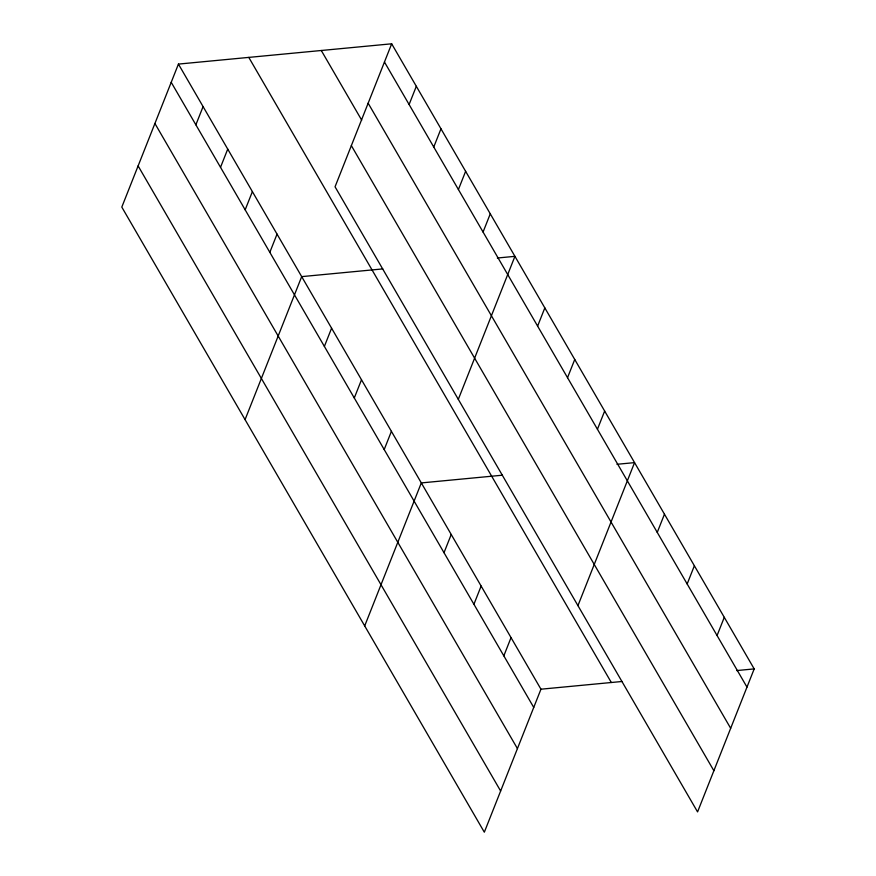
<?xml version="1.0" encoding="UTF-8"?>
<svg xmlns="http://www.w3.org/2000/svg" width="876" height="876" viewBox="0 0 876 876"><rect width="100%" height="100%" fill="white"/><g stroke="black" fill="none" stroke-linecap="round" stroke-linejoin="round"><path stroke-width="1.31" d="M178.43 64.09L121.808 207.097L484.329 832.2L540.952 689.204L178.43 64.09L391.671 43.8L754.192 668.903L697.57 811.91L335.048 186.796L391.671 43.8M195.874 124.808L203.079 106.598M220.522 167.316L227.727 149.106M245.171 209.824L252.387 191.614M269.83 252.332L277.035 234.122M245.072 419.626L301.683 276.63L382.79 268.91M409.114 104.518L416.319 86.308M324.383 346.414L331.588 328.204M433.762 147.026L440.967 128.816M354.287 397.978L361.503 379.779M458.411 189.534L465.627 171.324M384.203 449.552L391.408 431.342M483.07 232.041L490.275 213.832M364.701 625.913L421.312 482.917L502.43 475.197M458.312 399.336L514.924 256.339L497.338 258.015M444.012 552.701L451.228 534.491M537.623 326.113L544.828 307.903M473.927 604.265L481.132 586.055M567.528 377.687L574.744 359.478M503.831 655.839L511.036 637.629M597.443 429.262L604.648 411.052M577.941 605.623L634.553 462.627L616.967 464.291M657.252 532.4L664.468 514.19M687.167 583.974L694.372 565.765M717.072 635.538L724.277 617.339M540.952 689.204L622.059 681.484M736.596 670.578L754.192 668.903M384.454 62.01L746.976 687.112M368.15 103.193L730.672 728.295M321.295 50.501L361.7 120.165M351.353 145.613L713.874 770.727M248.795 57.4L611.317 682.503M171.214 82.3L533.736 707.414M154.91 123.483L517.431 748.586M138.112 165.914L500.634 791.017"/></g></svg>
